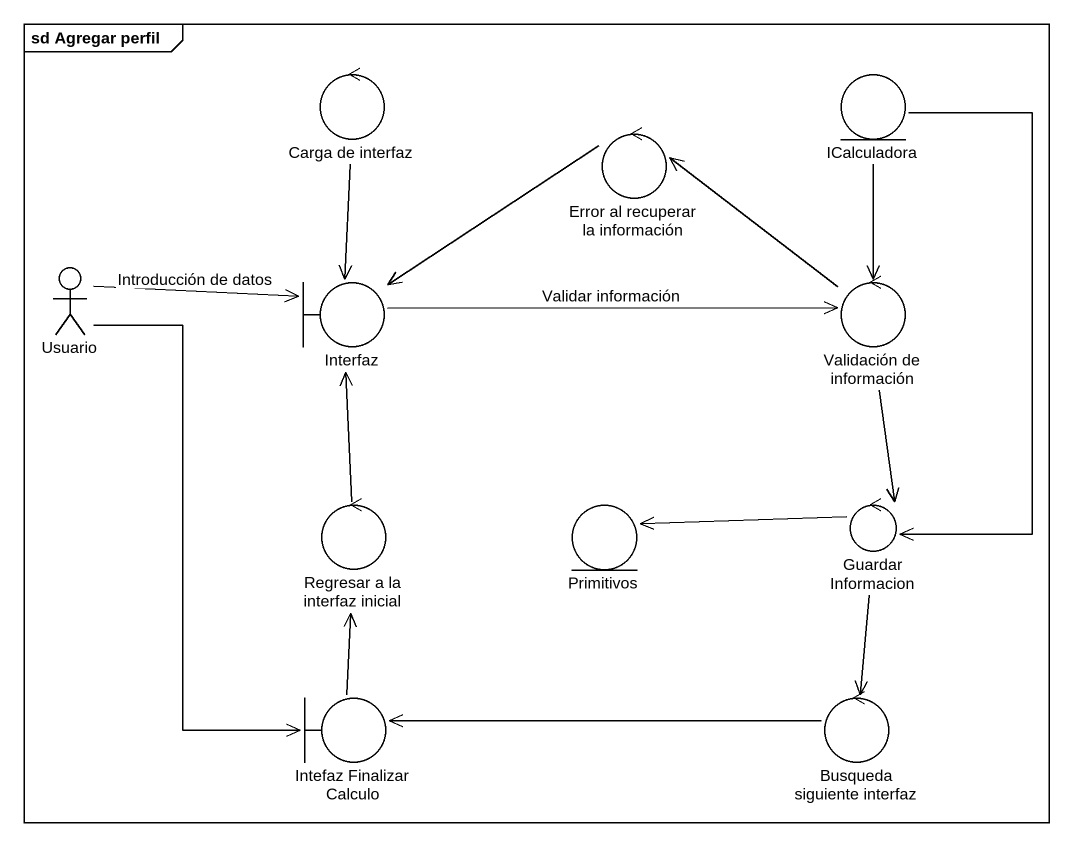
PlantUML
@startuml
mainframe sd Agregar perfil
control "Carga de interfaz" as Carga_de_interfaz
entity ICalculadora
control "Error al recuperar la información" as Error_al_recuperar_la
actor Usuario
boundary Interfaz
control "Validación de información" as Validación_de_información
control "Regresar a la interfaz inicial" as Regresar_a_la_interfaz
entity Primitivos
control "Guardar Informacion" as Guardar_Informacion
boundary "Intefaz Finalizar Calculo" as Intefaz_Finalizar_Calculo
control "Busqueda siguiente interfaz" as Busqueda_siguiente_interfaz
Carga_de_interfaz --> Interfaz
ICalculadora --> Validación_de_información
ICalculadora --> Guardar_Informacion
Error_al_recuperar_la -left-> Interfaz
Usuario -right-> Interfaz : Introducción de datos
Usuario --> Intefaz_Finalizar_Calculo
Interfaz -right-> Validación_de_información : Validar información
Validación_de_información -up-> Error_al_recuperar_la
Validación_de_información --> Guardar_Informacion
Regresar_a_la_interfaz -up-> Interfaz
Guardar_Informacion -left-> Primitivos
Guardar_Informacion --> Busqueda_siguiente_interfaz
Intefaz_Finalizar_Calculo -up-> Regresar_a_la_interfaz
Busqueda_siguiente_interfaz -left-> Intefaz_Finalizar_Calculo
@enduml
